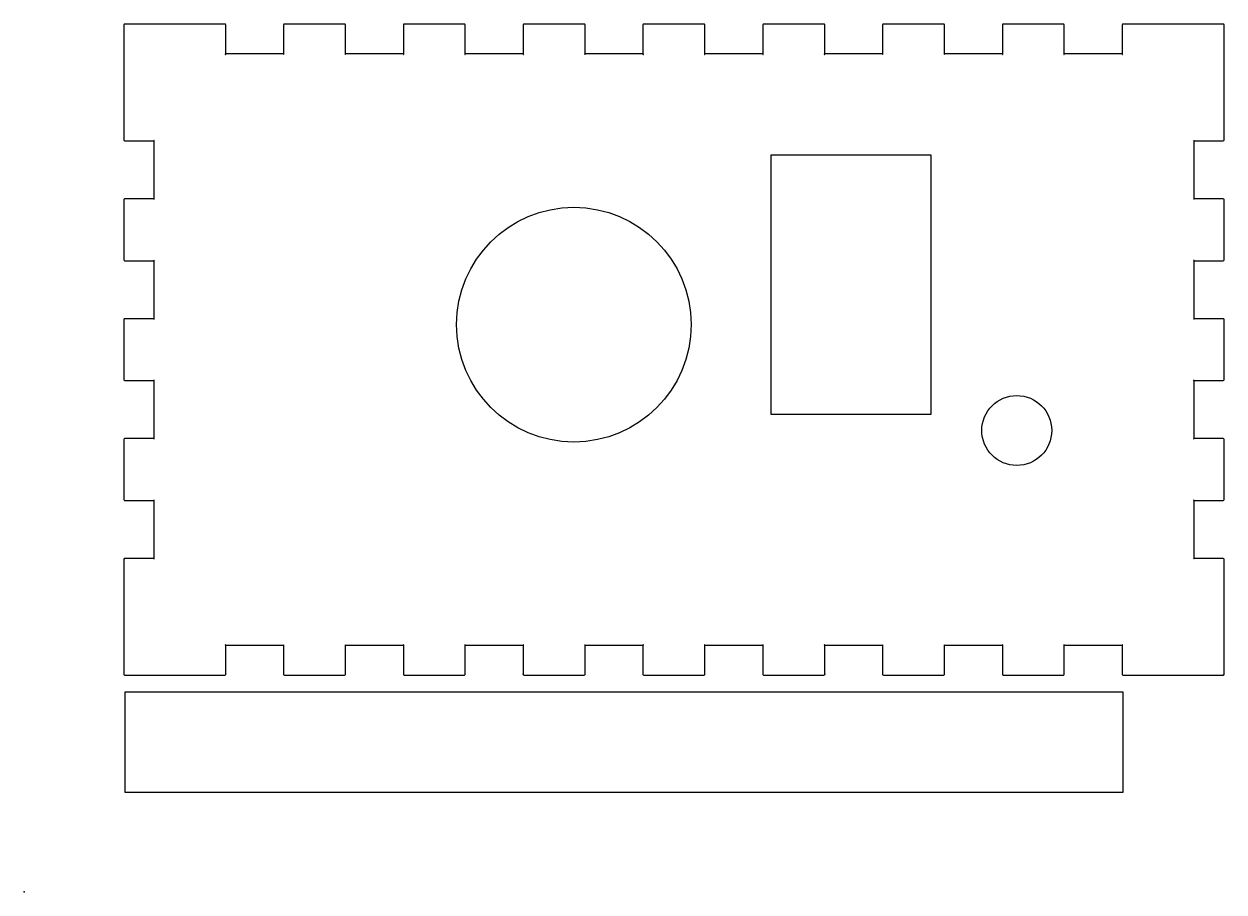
# Model space of a CAD drawing. Header units: millimetres. Extents: x 0 to 282, y 0 to 315.
# Drawn here: x 0 to 120.2, y 0 to 86.9 of the extents above; entities that cross this region are included whole.
import ezdxf

# ---------------------------------------------------------------- set-up
doc = ezdxf.new("R2010")
doc.units = ezdxf.units.MM
doc.header["$MEASUREMENT"] = 0
for name, color, linetype in [('Waste-Warriors-Laser-Cut-Box v2_0', 7, 'Continuous'), ('Waste-Warriors-Laser-Cut-Box v2_Sketch2', 7, 'Continuous'), ('Waste-Warriors-Laser-Cut-Box v2_Sketch3', 7, 'Continuous'), ('Waste-Warriors-Laser-Cut-Box v2_Sketch4', 7, 'Continuous'), ('Waste-Warriors-Laser-Cut-Box v2_Sketch5', 7, 'Continuous'), ('Waste-Warriors-Laser-Cut-Box v2_Sketch6', 7, 'Continuous'), ('Waste-Warriors-Laser-Cut-Box v2_Sketch7', 7, 'Continuous')]:
    doc.layers.add(name, color=color, linetype=linetype)

msp = doc.modelspace()

# ---------------------------------------------------------------- linework, layer by layer
at = {"layer": 'Waste-Warriors-Laser-Cut-Box v2_0'}
for p, q in [((10.0294, 86.8715), (10.0004, 86.8179)), ((10.0004, 86.8179), (10.0004, 86.7999)), ((10.0004, 86.7999), (10.0004, 83.7999)), ((10.0817, 86.9005), (10.0294, 86.8715)), ((10.0996, 86.9005), (10.0817, 86.9005)), ((13.0996, 86.9005), (10.0996, 86.9005)), ((20.1001, 86.9005), (13.0996, 86.9005)), ((20.1166, 86.9005), (20.1001, 86.9005)), ((20.1704, 86.8715), (20.1166, 86.9005)), ((20.2007, 86.8179), (20.1704, 86.8715)), ((20.2007, 86.7999), (20.2007, 86.8179)), ((20.2007, 83.9004), (20.2007, 86.7999)), ((26.0284, 86.8715), (25.9994, 86.8179)), ((25.9994, 86.8179), (25.9994, 86.7999)), ((25.9994, 86.7999), (25.9994, 83.9004)), ((26.0821, 86.9005), (26.0284, 86.8715)), ((26.1001, 86.9005), (26.0821, 86.9005)), ((32.1, 86.9005), (26.1001, 86.9005)), ((32.1166, 86.9005), (32.1, 86.9005)), ((32.1703, 86.8715), (32.1166, 86.9005)), ((32.2006, 86.8179), (32.1703, 86.8715)), ((32.2006, 86.7999), (32.2006, 86.8179)), ((32.2006, 83.9004), (32.2006, 86.7999)), ((38.0298, 86.8715), (38.0009, 86.8179)), ((38.0009, 86.8179), (38.0009, 86.7999)), ((38.0009, 86.7999), (38.0009, 83.9004)), ((38.082, 86.9005), (38.0298, 86.8715)), ((38.1, 86.9005), (38.082, 86.9005)), ((44.1, 86.9005), (38.1, 86.9005)), ((44.1166, 86.9005), (44.1, 86.9005)), ((44.1702, 86.8715), (44.1166, 86.9005)), ((44.1992, 86.8179), (44.1702, 86.8715)), ((44.1992, 86.7999), (44.1992, 86.8179)), ((44.1992, 83.9004), (44.1992, 86.7999)), ((50.0285, 86.8715), (49.9992, 86.8179)), ((49.9992, 86.8179), (49.9992, 86.7999)), ((49.9992, 86.7999), (49.9992, 83.9004)), ((50.0821, 86.9005), (50.0285, 86.8715)), ((50.1001, 86.9005), (50.0821, 86.9005)), ((56.0998, 86.9005), (50.1001, 86.9005)), ((56.1164, 86.9005), (56.0998, 86.9005)), ((56.1703, 86.8715), (56.1164, 86.9005)), ((56.2007, 86.8179), (56.1703, 86.8715)), ((56.2007, 86.7999), (56.2007, 86.8179)), ((56.2007, 83.9004), (56.2007, 86.7999)), ((62.0282, 86.8715), (61.9993, 86.8179)), ((61.9993, 86.8179), (61.9993, 86.7999)), ((61.9993, 86.7999), (61.9993, 83.9004)), ((62.0818, 86.9005), (62.0282, 86.8715)), ((62.0998, 86.9005), (62.0818, 86.9005)), ((68.0999, 86.9005), (62.0998, 86.9005)), ((68.1164, 86.9005), (68.0999, 86.9005)), ((68.1701, 86.8715), (68.1164, 86.9005)), ((68.2004, 86.8179), (68.1701, 86.8715)), ((68.2004, 86.7999), (68.2004, 86.8179)), ((68.2004, 83.9004), (68.2004, 86.7999)), ((74.0297, 86.8715), (74.0008, 86.8179)), ((74.0008, 86.8179), (74.0008, 86.7999)), ((74.0008, 86.7999), (74.0008, 83.9004)), ((74.0819, 86.9005), (74.0297, 86.8715)), ((74.0999, 86.9005), (74.0819, 86.9005)), ((80.1, 86.9005), (74.0999, 86.9005)), ((80.1165, 86.9005), (80.1, 86.9005)), ((80.1702, 86.8715), (80.1165, 86.9005)), ((80.2005, 86.8179), (80.1702, 86.8715)), ((80.2005, 86.7999), (80.2005, 86.8179)), ((80.2005, 83.9004), (80.2005, 86.7999)), ((86.0294, 86.8715), (86.0005, 86.8179)), ((86.0005, 86.8179), (86.0005, 86.7999)), ((86.0005, 86.7999), (86.0005, 83.9004)), ((86.082, 86.9005), (86.0294, 86.8715)), ((86.1, 86.9005), (86.082, 86.9005)), ((92.0997, 86.9005), (86.1, 86.9005)), ((92.1163, 86.9005), (92.0997, 86.9005)), ((92.1702, 86.8715), (92.1163, 86.9005)), ((92.2002, 86.8179), (92.1702, 86.8715)), ((92.2002, 86.7999), (92.2002, 86.8179)), ((92.2002, 83.9004), (92.2002, 86.7999)), ((98.0295, 86.8715), (98.0006, 86.8179)), ((98.0006, 86.8179), (98.0006, 86.7999)), ((98.0006, 86.7999), (98.0006, 83.9004)), ((98.0818, 86.9005), (98.0295, 86.8715)), ((98.0997, 86.9005), (98.0818, 86.9005)), ((104.1, 86.9005), (98.0997, 86.9005)), ((104.116, 86.9005), (104.1, 86.9005)), ((104.17, 86.8715), (104.116, 86.9005)), ((104.2, 86.8179), (104.17, 86.8715)), ((104.2, 86.7999), (104.2, 86.8179)), ((104.2, 83.9004), (104.2, 86.7999)), ((110.03, 86.8715), (110.001, 86.8179)), ((110.001, 86.8179), (110.001, 86.7999)), ((110.001, 86.7999), (110.001, 83.9004)), ((110.082, 86.9005), (110.03, 86.8715)), ((110.1, 86.9005), (110.082, 86.9005)), ((117.1, 86.9005), (110.1, 86.9005)), ((120.1, 86.9005), (117.1, 86.9005)), ((120.117, 86.9005), (120.1, 86.9005)), ((120.171, 86.8715), (120.117, 86.9005)), ((120.2, 86.8179), (120.171, 86.8715)), ((120.2, 86.7999), (120.2, 86.8179)), ((120.2, 83.7999), (120.2, 86.7999)), ((10.0004, 83.7999), (10.0004, 75.3001)), ((20.1896, 83.9004), (20.1579, 83.8867)), ((20.1579, 83.8867), (20.1621, 83.8634)), ((20.1621, 83.8634), (20.1855, 83.8592)), ((20.1855, 83.8592), (20.2007, 83.8909)), ((20.2007, 83.9004), (20.1896, 83.9004)), ((20.2007, 83.8909), (20.2007, 83.9004)), ((25.9994, 83.9004), (20.2007, 83.9004)), ((25.9994, 83.9004), (25.9994, 83.8909)), ((26.0091, 83.9004), (25.9994, 83.9004)), ((25.9994, 83.8909), (26.0132, 83.8592)), ((26.0408, 83.8867), (26.0091, 83.9004)), ((26.0132, 83.8592), (26.0367, 83.8634)), ((26.0367, 83.8634), (26.0408, 83.8867)), ((32.1896, 83.9004), (32.1579, 83.8867)), ((32.1579, 83.8867), (32.162, 83.8634)), ((32.162, 83.8634), (32.1855, 83.8592)), ((32.1855, 83.8592), (32.2006, 83.8909)), ((32.2006, 83.9004), (32.1896, 83.9004)), ((38.0009, 83.9004), (32.2006, 83.9004)), ((32.2006, 83.8909), (32.2006, 83.9004)), ((38.0009, 83.9004), (38.0009, 83.8909)), ((38.0104, 83.9004), (38.0009, 83.9004)), ((38.0009, 83.8909), (38.0146, 83.8592)), ((38.0421, 83.8867), (38.0104, 83.9004)), ((38.0146, 83.8592), (38.0379, 83.8634)), ((38.0379, 83.8634), (38.0421, 83.8867)), ((44.1882, 83.9004), (44.1565, 83.8867)), ((44.1565, 83.8867), (44.1621, 83.8634)), ((44.1621, 83.8634), (44.184, 83.8592)), ((44.184, 83.8592), (44.1992, 83.8909)), ((44.1992, 83.9004), (44.1882, 83.9004)), ((44.1992, 83.8909), (44.1992, 83.9004)), ((49.9992, 83.9004), (44.1992, 83.9004)), ((49.9992, 83.9004), (49.9992, 83.8909)), ((50.0091, 83.9004), (49.9992, 83.9004)), ((49.9992, 83.8909), (50.0133, 83.8592)), ((50.0408, 83.8867), (50.0091, 83.9004)), ((50.0133, 83.8592), (50.0366, 83.8634)), ((50.0366, 83.8634), (50.0408, 83.8867)), ((56.1894, 83.9004), (56.158, 83.8867)), ((56.158, 83.8867), (56.1619, 83.8634)), ((56.1619, 83.8634), (56.1855, 83.8592)), ((56.1855, 83.8592), (56.2007, 83.8909)), ((56.2007, 83.9004), (56.1894, 83.9004)), ((61.9993, 83.9004), (56.2007, 83.9004)), ((56.2007, 83.8909), (56.2007, 83.9004)), ((62.0088, 83.9004), (61.9993, 83.9004)), ((61.9993, 83.9004), (61.9993, 83.8909)), ((61.9993, 83.8909), (62.013, 83.8592)), ((62.0406, 83.8867), (62.0088, 83.9004)), ((62.013, 83.8592), (62.0367, 83.8634)), ((62.0367, 83.8634), (62.0406, 83.8867)), ((68.1895, 83.9004), (68.1577, 83.8867)), ((68.1577, 83.8867), (68.162, 83.8634)), ((68.162, 83.8634), (68.1852, 83.8592)), ((68.1852, 83.8592), (68.2004, 83.8909)), ((68.2004, 83.9004), (68.1895, 83.9004)), ((74.0008, 83.9004), (68.2004, 83.9004)), ((68.2004, 83.8909), (68.2004, 83.9004)), ((74.0008, 83.9004), (74.0008, 83.8909)), ((74.0103, 83.9004), (74.0008, 83.9004)), ((74.0008, 83.8909), (74.0145, 83.8592)), ((74.0421, 83.8867), (74.0103, 83.9004)), ((74.0145, 83.8592), (74.0378, 83.8634)), ((74.0378, 83.8634), (74.0421, 83.8867)), ((80.1896, 83.9004), (80.1578, 83.8867)), ((80.1578, 83.8867), (80.1617, 83.8634)), ((80.1617, 83.8634), (80.1853, 83.8592)), ((80.1853, 83.8592), (80.2005, 83.8909)), ((80.2005, 83.9004), (80.1896, 83.9004)), ((86.0005, 83.9004), (80.2005, 83.9004)), ((80.2005, 83.8909), (80.2005, 83.9004)), ((86.0104, 83.9004), (86.0005, 83.9004)), ((86.0005, 83.9004), (86.0005, 83.8909)), ((86.0005, 83.8909), (86.0143, 83.8592)), ((86.0418, 83.8867), (86.0104, 83.9004)), ((86.0143, 83.8592), (86.0379, 83.8634)), ((86.0379, 83.8634), (86.0418, 83.8867)), ((92.1893, 83.9004), (92.1576, 83.8867)), ((92.1576, 83.8867), (92.1618, 83.8634)), ((92.1618, 83.8634), (92.1854, 83.8592)), ((92.1854, 83.8592), (92.2002, 83.8909)), ((92.2002, 83.9004), (92.1893, 83.9004)), ((98.0006, 83.9004), (92.2002, 83.9004)), ((92.2002, 83.8909), (92.2002, 83.9004)), ((98.0101, 83.9004), (98.0006, 83.9004)), ((98.0006, 83.9004), (98.0006, 83.8909)), ((98.0006, 83.8909), (98.0144, 83.8592)), ((98.0419, 83.8867), (98.0101, 83.9004)), ((98.0144, 83.8592), (98.0377, 83.8634)), ((98.0377, 83.8634), (98.0419, 83.8867)), ((104.189, 83.9004), (104.158, 83.8867)), ((104.158, 83.8867), (104.162, 83.8634)), ((104.162, 83.8634), (104.185, 83.8592)), ((104.185, 83.8592), (104.2, 83.8909)), ((104.2, 83.9004), (104.189, 83.9004)), ((104.2, 83.8909), (104.2, 83.9004)), ((110.001, 83.9004), (104.2, 83.9004)), ((110.01, 83.9004), (110.001, 83.9004)), ((110.001, 83.9004), (110.001, 83.8909)), ((110.001, 83.8909), (110.014, 83.8592)), ((110.042, 83.8867), (110.01, 83.9004)), ((110.014, 83.8592), (110.038, 83.8634)), ((110.038, 83.8634), (110.042, 83.8867)), ((120.2, 75.3001), (120.2, 83.7999)), ((10.0004, 75.3001), (10.0004, 75.2835)), ((10.0004, 75.2835), (10.0294, 75.2299)), ((10.0294, 75.2299), (10.0817, 75.1995)), ((10.0817, 75.1995), (10.0996, 75.1995)), ((10.0996, 75.1995), (13.0004, 75.1995)), ((13.0142, 75.2422), (13.0004, 75.2105)), ((13.0004, 75.2105), (13.0004, 75.1995)), ((13.0004, 75.1995), (13.0004, 69.3995)), ((13.0004, 75.1995), (13.0101, 75.1995)), ((13.0101, 75.1995), (13.0418, 75.2147)), ((13.0376, 75.238), (13.0142, 75.2422)), ((13.0418, 75.2147), (13.0376, 75.238)), ((117.162, 75.238), (117.157, 75.2147)), ((117.157, 75.2147), (117.189, 75.1995)), ((117.184, 75.2422), (117.162, 75.238)), ((117.199, 75.2105), (117.184, 75.2422)), ((117.189, 75.1995), (117.199, 75.1995)), ((117.199, 75.1995), (117.199, 75.2105)), ((117.199, 69.3995), (117.199, 75.1995)), ((117.199, 75.1995), (120.1, 75.1995)), ((120.1, 75.1995), (120.117, 75.1995)), ((120.117, 75.1995), (120.171, 75.2299)), ((120.171, 75.2299), (120.2, 75.2835)), ((120.2, 75.2835), (120.2, 75.3001)), ((10.0294, 69.3706), (10.0004, 69.318)), ((10.0004, 69.318), (10.0004, 69.3)), ((10.0004, 69.3), (10.0004, 63.3003)), ((10.0817, 69.3995), (10.0294, 69.3706)), ((10.0996, 69.3995), (10.0817, 69.3995)), ((13.0004, 69.3995), (10.0996, 69.3995)), ((13.0004, 69.3995), (13.0004, 69.3896)), ((13.0101, 69.3995), (13.0004, 69.3995)), ((13.0004, 69.3896), (13.0142, 69.3579)), ((13.0418, 69.3857), (13.0101, 69.3995)), ((13.0142, 69.3579), (13.0376, 69.3621)), ((13.0376, 69.3621), (13.0418, 69.3857)), ((117.189, 69.3995), (117.157, 69.3857)), ((117.157, 69.3857), (117.162, 69.3621)), ((117.162, 69.3621), (117.184, 69.3579)), ((117.184, 69.3579), (117.199, 69.3896)), ((117.199, 69.3995), (117.189, 69.3995)), ((117.199, 69.3896), (117.199, 69.3995)), ((120.1, 69.3995), (117.199, 69.3995)), ((120.117, 69.3995), (120.1, 69.3995)), ((120.171, 69.3706), (120.117, 69.3995)), ((120.2, 69.318), (120.171, 69.3706)), ((120.2, 69.3), (120.2, 69.318)), ((120.2, 63.3003), (120.2, 69.3)), ((10.0004, 63.3003), (10.0004, 63.2837)), ((10.0004, 63.2837), (10.0294, 63.2298)), ((10.0294, 63.2298), (10.0817, 63.1994)), ((10.0817, 63.1994), (10.0996, 63.1994)), ((10.0996, 63.1994), (13.0004, 63.1994)), ((13.0142, 63.2425), (13.0004, 63.2107)), ((13.0004, 63.2107), (13.0004, 63.1994)), ((13.0004, 63.1994), (13.0004, 57.3994)), ((13.0004, 63.1994), (13.0101, 63.1994)), ((13.0101, 63.1994), (13.0418, 63.2146)), ((13.0376, 63.2382), (13.0142, 63.2425)), ((13.0418, 63.2146), (13.0376, 63.2382)), ((117.162, 63.2382), (117.157, 63.2146)), ((117.157, 63.2146), (117.189, 63.1994)), ((117.184, 63.2425), (117.162, 63.2382)), ((117.199, 63.2107), (117.184, 63.2425)), ((117.189, 63.1994), (117.199, 63.1994)), ((117.199, 63.1994), (117.199, 63.2107)), ((117.199, 57.3994), (117.199, 63.1994)), ((117.199, 63.1994), (120.1, 63.1994)), ((120.1, 63.1994), (120.117, 63.1994)), ((120.117, 63.1994), (120.171, 63.2298)), ((120.171, 63.2298), (120.2, 63.2837)), ((120.2, 63.2837), (120.2, 63.3003)), ((10.0294, 57.3705), (10.0004, 57.3183)), ((10.0004, 57.3183), (10.0004, 57.3003)), ((10.0004, 57.3003), (10.0004, 51.3002)), ((10.0817, 57.3994), (10.0294, 57.3705)), ((10.0996, 57.3994), (10.0817, 57.3994)), ((13.0004, 57.3994), (10.0996, 57.3994)), ((13.0004, 57.3994), (13.0004, 57.3899)), ((13.0101, 57.3994), (13.0004, 57.3994)), ((13.0004, 57.3899), (13.0142, 57.3581)), ((13.0418, 57.3857), (13.0101, 57.3994)), ((13.0142, 57.3581), (13.0376, 57.3624)), ((13.0376, 57.3624), (13.0418, 57.3857)), ((117.189, 57.3994), (117.157, 57.3857)), ((117.157, 57.3857), (117.162, 57.3624)), ((117.162, 57.3624), (117.184, 57.3581)), ((117.184, 57.3581), (117.199, 57.3899)), ((117.199, 57.3994), (117.189, 57.3994)), ((117.199, 57.3899), (117.199, 57.3994)), ((120.1, 57.3994), (117.199, 57.3994)), ((120.117, 57.3994), (120.1, 57.3994)), ((120.171, 57.3705), (120.117, 57.3994)), ((120.2, 57.3183), (120.171, 57.3705)), ((120.2, 57.3003), (120.2, 57.3183)), ((120.2, 51.3002), (120.2, 57.3003)), ((10.0004, 51.3002), (10.0004, 51.2837)), ((10.0004, 51.2837), (10.0294, 51.23)), ((10.0294, 51.23), (10.0817, 51.1997)), ((10.0817, 51.1997), (10.0996, 51.1997)), ((10.0996, 51.1997), (13.0004, 51.1997)), ((13.0142, 51.2424), (13.0004, 51.2106)), ((13.0004, 51.2106), (13.0004, 51.1997)), ((13.0004, 51.1997), (13.0101, 51.1997)), ((13.0004, 51.1997), (13.0004, 45.3993)), ((13.0101, 51.1997), (13.0418, 51.2149)), ((13.0376, 51.2382), (13.0142, 51.2424)), ((13.0418, 51.2149), (13.0376, 51.2382)), ((117.162, 51.2382), (117.157, 51.2149)), ((117.157, 51.2149), (117.189, 51.1997)), ((117.184, 51.2424), (117.162, 51.2382)), ((117.199, 51.2106), (117.184, 51.2424)), ((117.189, 51.1997), (117.199, 51.1997)), ((117.199, 51.1997), (117.199, 51.2106)), ((117.199, 45.3993), (117.199, 51.1997)), ((117.199, 51.1997), (120.1, 51.1997)), ((120.1, 51.1997), (120.117, 51.1997)), ((120.117, 51.1997), (120.171, 51.23)), ((120.171, 51.23), (120.2, 51.2837)), ((120.2, 51.2837), (120.2, 51.3002)), ((10.0294, 45.3704), (10.0004, 45.3182)), ((10.0004, 45.3182), (10.0004, 45.3002)), ((10.0004, 45.3002), (10.0004, 39.3002)), ((10.0817, 45.3993), (10.0294, 45.3704)), ((10.0996, 45.3993), (10.0817, 45.3993)), ((13.0004, 45.3993), (10.0996, 45.3993)), ((13.0004, 45.3993), (13.0004, 45.3898)), ((13.0101, 45.3993), (13.0004, 45.3993)), ((13.0004, 45.3898), (13.0142, 45.3581)), ((13.0418, 45.3856), (13.0101, 45.3993)), ((13.0142, 45.3581), (13.0376, 45.3623)), ((13.0376, 45.3623), (13.0418, 45.3856)), ((117.189, 45.3993), (117.157, 45.3856)), ((117.157, 45.3856), (117.162, 45.3623)), ((117.162, 45.3623), (117.184, 45.3581)), ((117.184, 45.3581), (117.199, 45.3898)), ((117.199, 45.3993), (117.189, 45.3993)), ((117.199, 45.3898), (117.199, 45.3993)), ((120.1, 45.3993), (117.199, 45.3993)), ((120.117, 45.3993), (120.1, 45.3993)), ((120.171, 45.3704), (120.117, 45.3993)), ((120.2, 45.3182), (120.171, 45.3704)), ((120.2, 45.3002), (120.2, 45.3182)), ((120.2, 39.3002), (120.2, 45.3002)), ((10.0004, 39.3002), (10.0004, 39.2836)), ((10.0004, 39.2836), (10.0294, 39.2299)), ((10.0294, 39.2299), (10.0817, 39.1996)), ((10.0817, 39.1996), (10.0996, 39.1996)), ((10.0996, 39.1996), (13.0004, 39.1996)), ((13.0142, 39.2423), (13.0004, 39.2105)), ((13.0004, 39.2105), (13.0004, 39.1996)), ((13.0004, 39.1996), (13.0101, 39.1996)), ((13.0004, 39.1996), (13.0004, 33.3995)), ((13.0101, 39.1996), (13.0418, 39.2148)), ((13.0376, 39.2384), (13.0142, 39.2423)), ((13.0418, 39.2148), (13.0376, 39.2384)), ((117.162, 39.2384), (117.157, 39.2148)), ((117.157, 39.2148), (117.189, 39.1996)), ((117.184, 39.2423), (117.162, 39.2384)), ((117.199, 39.2105), (117.184, 39.2423)), ((117.189, 39.1996), (117.199, 39.1996)), ((117.199, 39.1996), (117.199, 39.2105)), ((117.199, 33.3995), (117.199, 39.1996)), ((117.199, 39.1996), (120.1, 39.1996)), ((120.1, 39.1996), (120.117, 39.1996)), ((120.117, 39.1996), (120.171, 39.2299)), ((120.171, 39.2299), (120.2, 39.2836)), ((120.2, 39.2836), (120.2, 39.3002)), ((10.0294, 33.3706), (10.0004, 33.3182)), ((10.0004, 33.3182), (10.0004, 33.3003)), ((10.0004, 33.3003), (10.0004, 24.8006)), ((10.0817, 33.3995), (10.0294, 33.3706)), ((10.0996, 33.3995), (10.0817, 33.3995)), ((13.0004, 33.3995), (10.0996, 33.3995)), ((13.0004, 33.3995), (13.0004, 33.3899)), ((13.0101, 33.3995), (13.0004, 33.3995)), ((13.0004, 33.3899), (13.0142, 33.3582)), ((13.0418, 33.3857), (13.0101, 33.3995)), ((13.0142, 33.3582), (13.0376, 33.3623)), ((13.0376, 33.3623), (13.0418, 33.3857)), ((117.189, 33.3995), (117.157, 33.3857)), ((117.157, 33.3857), (117.162, 33.3623)), ((117.162, 33.3623), (117.184, 33.3582)), ((117.184, 33.3582), (117.199, 33.3899)), ((117.199, 33.3995), (117.189, 33.3995)), ((120.1, 33.3995), (117.199, 33.3995)), ((117.199, 33.3899), (117.199, 33.3995)), ((120.117, 33.3995), (120.1, 33.3995)), ((120.171, 33.3706), (120.117, 33.3995)), ((120.2, 33.3182), (120.171, 33.3706)), ((120.2, 33.3003), (120.2, 33.3182)), ((120.2, 24.8006), (120.2, 33.3003)), ((10.0004, 24.8006), (10.0004, 21.8006)), ((20.1621, 24.7385), (20.1579, 24.7151)), ((20.1579, 24.7151), (20.1896, 24.6999)), ((20.1855, 24.7427), (20.1621, 24.7385)), ((20.2007, 24.711), (20.1855, 24.7427)), ((20.1896, 24.6999), (20.2007, 24.6999)), ((20.2007, 24.6999), (20.2007, 24.711)), ((20.2007, 24.6999), (25.9994, 24.6999)), ((20.2007, 21.8006), (20.2007, 24.6999)), ((26.0132, 24.7427), (25.9994, 24.711)), ((25.9994, 24.711), (25.9994, 24.6999)), ((25.9994, 24.6999), (26.0091, 24.6999)), ((25.9994, 24.6999), (25.9994, 21.8006)), ((26.0091, 24.6999), (26.0408, 24.7151)), ((26.0367, 24.7385), (26.0132, 24.7427)), ((26.0408, 24.7151), (26.0367, 24.7385)), ((32.162, 24.7385), (32.1579, 24.7151)), ((32.1579, 24.7151), (32.1896, 24.6999)), ((32.1855, 24.7427), (32.162, 24.7385)), ((32.2006, 24.711), (32.1855, 24.7427)), ((32.1896, 24.6999), (32.2006, 24.6999)), ((32.2006, 24.6999), (32.2006, 24.711)), ((32.2006, 21.8006), (32.2006, 24.6999)), ((32.2006, 24.6999), (38.0009, 24.6999)), ((38.0146, 24.7427), (38.0009, 24.711)), ((38.0009, 24.711), (38.0009, 24.6999)), ((38.0009, 24.6999), (38.0009, 21.8006)), ((38.0009, 24.6999), (38.0104, 24.6999)), ((38.0104, 24.6999), (38.0421, 24.7151)), ((38.0379, 24.7385), (38.0146, 24.7427)), ((38.0421, 24.7151), (38.0379, 24.7385)), ((44.1621, 24.7385), (44.1565, 24.7151)), ((44.1565, 24.7151), (44.1882, 24.6999)), ((44.184, 24.7427), (44.1621, 24.7385)), ((44.1992, 24.711), (44.184, 24.7427)), ((44.1882, 24.6999), (44.1992, 24.6999)), ((44.1992, 24.6999), (44.1992, 24.711)), ((44.1992, 21.8006), (44.1992, 24.6999)), ((44.1992, 24.6999), (49.9992, 24.6999)), ((50.0133, 24.7427), (49.9992, 24.711)), ((49.9992, 24.711), (49.9992, 24.6999)), ((49.9992, 24.6999), (50.0091, 24.6999)), ((49.9992, 24.6999), (49.9992, 21.8006)), ((50.0091, 24.6999), (50.0408, 24.7151)), ((50.0366, 24.7385), (50.0133, 24.7427)), ((50.0408, 24.7151), (50.0366, 24.7385)), ((56.1619, 24.7385), (56.158, 24.7151)), ((56.158, 24.7151), (56.1894, 24.6999)), ((56.1855, 24.7427), (56.1619, 24.7385)), ((56.2007, 24.711), (56.1855, 24.7427)), ((56.1894, 24.6999), (56.2007, 24.6999)), ((56.2007, 24.6999), (56.2007, 24.711)), ((56.2007, 21.8006), (56.2007, 24.6999)), ((56.2007, 24.6999), (61.9993, 24.6999)), ((62.013, 24.7427), (61.9993, 24.711)), ((61.9993, 24.711), (61.9993, 24.6999)), ((61.9993, 24.6999), (61.9993, 21.8006)), ((61.9993, 24.6999), (62.0088, 24.6999)), ((62.0088, 24.6999), (62.0406, 24.7151)), ((62.0367, 24.7385), (62.013, 24.7427)), ((62.0406, 24.7151), (62.0367, 24.7385)), ((68.162, 24.7385), (68.1577, 24.7151)), ((68.1577, 24.7151), (68.1895, 24.6999)), ((68.1852, 24.7427), (68.162, 24.7385)), ((68.2004, 24.711), (68.1852, 24.7427)), ((68.1895, 24.6999), (68.2004, 24.6999)), ((68.2004, 24.6999), (68.2004, 24.711)), ((68.2004, 21.8006), (68.2004, 24.6999)), ((68.2004, 24.6999), (74.0008, 24.6999)), ((74.0145, 24.7427), (74.0008, 24.711)), ((74.0008, 24.711), (74.0008, 24.6999)), ((74.0008, 24.6999), (74.0103, 24.6999)), ((74.0008, 24.6999), (74.0008, 21.8006)), ((74.0103, 24.6999), (74.0421, 24.7151)), ((74.0378, 24.7385), (74.0145, 24.7427)), ((74.0421, 24.7151), (74.0378, 24.7385)), ((80.1617, 24.7385), (80.1578, 24.7151)), ((80.1578, 24.7151), (80.1896, 24.6999)), ((80.1853, 24.7427), (80.1617, 24.7385)), ((80.2005, 24.711), (80.1853, 24.7427)), ((80.1896, 24.6999), (80.2005, 24.6999)), ((80.2005, 24.6999), (80.2005, 24.711)), ((80.2005, 21.8006), (80.2005, 24.6999)), ((80.2005, 24.6999), (86.0005, 24.6999)), ((86.0143, 24.7427), (86.0005, 24.711)), ((86.0005, 24.711), (86.0005, 24.6999)), ((86.0005, 24.6999), (86.0005, 21.8006)), ((86.0005, 24.6999), (86.0104, 24.6999)), ((86.0104, 24.6999), (86.0418, 24.7151)), ((86.0379, 24.7385), (86.0143, 24.7427)), ((86.0418, 24.7151), (86.0379, 24.7385)), ((92.1618, 24.7385), (92.1576, 24.7151)), ((92.1576, 24.7151), (92.1893, 24.6999)), ((92.1854, 24.7427), (92.1618, 24.7385)), ((92.2002, 24.711), (92.1854, 24.7427)), ((92.1893, 24.6999), (92.2002, 24.6999)), ((92.2002, 24.6999), (92.2002, 24.711)), ((92.2002, 24.6999), (98.0006, 24.6999)), ((92.2002, 21.8006), (92.2002, 24.6999)), ((98.0144, 24.7427), (98.0006, 24.711)), ((98.0006, 24.711), (98.0006, 24.6999)), ((98.0006, 24.6999), (98.0006, 21.8006)), ((98.0006, 24.6999), (98.0101, 24.6999)), ((98.0101, 24.6999), (98.0419, 24.7151)), ((98.0377, 24.7385), (98.0144, 24.7427)), ((98.0419, 24.7151), (98.0377, 24.7385)), ((104.162, 24.7385), (104.158, 24.7151)), ((104.158, 24.7151), (104.189, 24.6999)), ((104.185, 24.7427), (104.162, 24.7385)), ((104.2, 24.711), (104.185, 24.7427)), ((104.189, 24.6999), (104.2, 24.6999)), ((104.2, 24.6999), (104.2, 24.711)), ((104.2, 24.6999), (110.001, 24.6999)), ((104.2, 21.8006), (104.2, 24.6999)), ((110.014, 24.7427), (110.001, 24.711)), ((110.001, 24.711), (110.001, 24.6999)), ((110.001, 24.6999), (110.001, 21.8006)), ((110.001, 24.6999), (110.01, 24.6999)), ((110.01, 24.6999), (110.042, 24.7151)), ((110.038, 24.7385), (110.014, 24.7427)), ((110.042, 24.7151), (110.038, 24.7385)), ((120.2, 21.8006), (120.2, 24.8006)), ((10.0004, 21.8006), (10.0004, 21.784)), ((10.0004, 21.784), (10.0294, 21.7303)), ((10.0294, 21.7303), (10.0817, 21.7)), ((10.0817, 21.7), (10.0996, 21.7)), ((10.0996, 21.7), (13.0996, 21.7)), ((13.0996, 21.7), (20.1001, 21.7)), ((20.1001, 21.7), (20.1166, 21.7)), ((20.1166, 21.7), (20.1704, 21.7303)), ((20.1704, 21.7303), (20.2007, 21.784)), ((20.2007, 21.784), (20.2007, 21.8006)), ((25.9994, 21.8006), (25.9994, 21.784)), ((25.9994, 21.784), (26.0284, 21.7303)), ((26.0284, 21.7303), (26.0821, 21.7)), ((26.0821, 21.7), (26.1001, 21.7)), ((26.1001, 21.7), (32.1, 21.7)), ((32.1, 21.7), (32.1166, 21.7)), ((32.1166, 21.7), (32.1703, 21.7303)), ((32.1703, 21.7303), (32.2006, 21.784)), ((32.2006, 21.784), (32.2006, 21.8006)), ((38.0009, 21.8006), (38.0009, 21.784)), ((38.0009, 21.784), (38.0298, 21.7303)), ((38.0298, 21.7303), (38.082, 21.7)), ((38.082, 21.7), (38.1, 21.7)), ((38.1, 21.7), (44.1, 21.7)), ((44.1, 21.7), (44.1166, 21.7)), ((44.1166, 21.7), (44.1702, 21.7303)), ((44.1702, 21.7303), (44.1992, 21.784)), ((44.1992, 21.784), (44.1992, 21.8006)), ((49.9992, 21.8006), (49.9992, 21.784)), ((49.9992, 21.784), (50.0285, 21.7303)), ((50.0285, 21.7303), (50.0821, 21.7)), ((50.0821, 21.7), (50.1001, 21.7)), ((50.1001, 21.7), (56.0998, 21.7)), ((56.0998, 21.7), (56.1164, 21.7)), ((56.1164, 21.7), (56.1703, 21.7303)), ((56.1703, 21.7303), (56.2007, 21.784)), ((56.2007, 21.784), (56.2007, 21.8006)), ((61.9993, 21.8006), (61.9993, 21.784)), ((61.9993, 21.784), (62.0282, 21.7303)), ((62.0282, 21.7303), (62.0818, 21.7)), ((62.0818, 21.7), (62.0998, 21.7)), ((62.0998, 21.7), (68.0999, 21.7)), ((68.0999, 21.7), (68.1164, 21.7)), ((68.1164, 21.7), (68.1701, 21.7303)), ((68.1701, 21.7303), (68.2004, 21.784)), ((68.2004, 21.784), (68.2004, 21.8006)), ((74.0008, 21.8006), (74.0008, 21.784)), ((74.0008, 21.784), (74.0297, 21.7303)), ((74.0297, 21.7303), (74.0819, 21.7)), ((74.0819, 21.7), (74.0999, 21.7)), ((74.0999, 21.7), (80.1, 21.7)), ((80.1, 21.7), (80.1165, 21.7)), ((80.1165, 21.7), (80.1702, 21.7303)), ((80.1702, 21.7303), (80.2005, 21.784)), ((80.2005, 21.784), (80.2005, 21.8006)), ((86.0005, 21.8006), (86.0005, 21.784)), ((86.0005, 21.784), (86.0294, 21.7303)), ((86.0294, 21.7303), (86.082, 21.7)), ((86.082, 21.7), (86.1, 21.7)), ((86.1, 21.7), (92.0997, 21.7)), ((92.0997, 21.7), (92.1163, 21.7)), ((92.1163, 21.7), (92.1702, 21.7303)), ((92.1702, 21.7303), (92.2002, 21.784)), ((92.2002, 21.784), (92.2002, 21.8006)), ((98.0006, 21.8006), (98.0006, 21.784)), ((98.0006, 21.784), (98.0295, 21.7303)), ((98.0295, 21.7303), (98.0818, 21.7)), ((98.0818, 21.7), (98.0997, 21.7)), ((98.0997, 21.7), (104.1, 21.7)), ((104.1, 21.7), (104.116, 21.7)), ((104.116, 21.7), (104.17, 21.7303)), ((104.17, 21.7303), (104.2, 21.784)), ((104.2, 21.784), (104.2, 21.8006)), ((110.001, 21.8006), (110.001, 21.784)), ((110.001, 21.784), (110.03, 21.7303)), ((110.03, 21.7303), (110.082, 21.7)), ((110.082, 21.7), (110.1, 21.7)), ((110.1, 21.7), (117.1, 21.7)), ((117.1, 21.7), (120.1, 21.7)), ((120.1, 21.7), (120.117, 21.7)), ((120.117, 21.7), (120.171, 21.7303)), ((120.171, 21.7303), (120.2, 21.784)), ((120.2, 21.784), (120.2, 21.8006)), ((10.0996, 19.9995), (10.0996, 10.0004)), ((110.1, 19.9995), (10.0996, 19.9995)), ((110.1, 10.0004), (110.1, 19.9995)), ((10.0996, 10.0004), (110.1, 10.0004))]:
    msp.add_line(p, q, dxfattribs=at)
msp.add_point((0, 0), dxfattribs=at)
at = {"layer": 'Waste-Warriors-Laser-Cut-Box v2_Sketch2'}
msp.add_point((0, 0), dxfattribs=at)
at = {"layer": 'Waste-Warriors-Laser-Cut-Box v2_Sketch3'}
msp.add_point((0, 0), dxfattribs=at)
at = {"layer": 'Waste-Warriors-Laser-Cut-Box v2_Sketch4'}
for p, q in [((74.85, 73.8006), (90.85, 73.8006)), ((74.85, 47.8006), (74.85, 73.8006)), ((90.85, 73.8006), (90.85, 47.8006)), ((90.85, 47.8006), (74.85, 47.8006))]:
    msp.add_line(p, q, dxfattribs=at)
for centre, radius in [((55.0817, 56.8006), 11.75), ((99.439, 46.2), 3.5)]:
    msp.add_circle(centre, radius, dxfattribs=at)
for p in [(117.189, 51.1997), (10.0817, 33.3995), (49.9992, 21.8006), (80.2005, 21.8006), (120.1, 21.7), (120.1, 21.7), (0, 0)]:
    msp.add_point(p, dxfattribs=at)
at = {"layer": 'Waste-Warriors-Laser-Cut-Box v2_Sketch5'}
msp.add_point((0, 0), dxfattribs=at)
at = {"layer": 'Waste-Warriors-Laser-Cut-Box v2_Sketch6'}
msp.add_point((0, 0), dxfattribs=at)
at = {"layer": 'Waste-Warriors-Laser-Cut-Box v2_Sketch7'}
msp.add_point((0, 0), dxfattribs=at)

doc.saveas('drawing.dxf')
